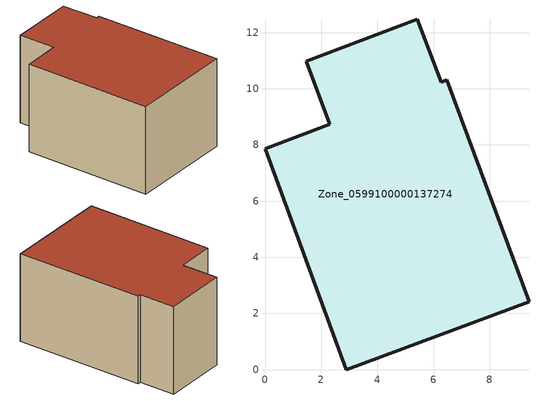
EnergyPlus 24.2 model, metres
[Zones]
Zone_0599100000137274
 floor ground (C_G): 9.4,2.42 2.88,0 0,7.87 2.31,8.74 1.46,10.98 5.42,12.47 6.27,10.24 6.47,10.31 z0
 wall outside (C_F): 6.27,10.24 5.42,12.47 1.46,10.98 2.31,8.74 0,7.87 2.88,0 9.4,2.42 6.47,10.31 6.27,10.24 z0:5.82
 roof outside (C_R): 9.4,2.42 6.47,10.31 6.27,10.24 5.42,12.47 1.46,10.98 2.31,8.74 0,7.87 2.88,0 z5.82
[BUILDING]
Pand.0599100000137274: North Axis=0; Terrain=City; Loads Convergence Tolerance Value=0.04; Temperature Convergence Tolerance Value=0.4; Solar Distribution=FullExterior; Maximum Number of Warmup Days=25; Minimum Number of Warmup Days=1
[Site:Location]
Rotterdam.The.Hague.AP_ZH_NLD Design_Conditions: Latitude=51.96; Longitude=4.45; Time Zone=1; Elevation=-4.5
[SITE:GROUNDTEMPERATURE:BUILDINGSURFACE]
18, 18, 18, 18, 18, 18, 18, 18, 18, 18, 18, 18
[MATERIAL] Thermal Absorptance=0.9; Solar Absorptance=0.7; Visible Absorptance=0.7
Name | Roughness | Thickness | Conductivity | Density | Specific Heat
G.TI.1946 | MediumSmooth | 0.15 | 1 | 540 | 1210
F.TI.1946 | Rough | 0.3 | 0.857143 | 1920 | 840
R.TI.1946 | MediumRough | 0.2 | 0.1 | 1500 | 1000
[CONSTRUCTION]
C_G: G.TI.1946
C_F: F.TI.1946
C_R: R.TI.1946
[ZONE]
Zone_0599100000137274: Type=1; Multiplier=1; Ceiling Height=Autocalculate; Volume=Autocalculate; Floor Area=autocalculate; Part of Total Floor Area=Yes
[ZONEINFILTRATION:DESIGNFLOWRATE]
Infil_Zone_0599100000137274: Zone or ZoneList or Space or SpaceList=Zone_0599100000137274; Schedule=AlwaysOn; Design Flow Rate Calculation Method=Flow/Area; Flow Rate per Floor Area=0.003; Constant Term Coefficient=1; Temperature Term Coefficient=0; Velocity Term Coefficient=0; Velocity Squared Term Coefficient=0
[HVACTEMPLATE:ZONE:IDEALLOADSAIRSYSTEM]
Zone_0599100000137274: Maximum Heating Supply Air Temperature=50; Minimum Cooling Supply Air Temperature=13; Maximum Heating Supply Air Humidity Ratio=0.0156; Minimum Cooling Supply Air Humidity Ratio=0.0077; Heating Limit=NoLimit; Cooling Limit=NoLimit; Dehumidification Control Type=ConstantSensibleHeatRatio; Cooling Sensible Heat Ratio=0.7; Dehumidification Setpoint=60; Humidification Control Type=None; Humidification Setpoint=30; Outdoor Air Method=None; Outdoor Air Flow Rate per Person=0.00944; Outdoor Air Flow Rate per Zone Floor Area=0; Outdoor Air Flow Rate per Zone=0; Demand Controlled Ventilation Type=None; Outdoor Air Economizer Type=NoEconomizer; Heat Recovery Type=None; Sensible Heat Recovery Effectiveness=0.7; Latent Heat Recovery Effectiveness=0.65
[ZONECONTROL:THERMOSTAT]
ThermostatControl_Zone_0599100000137274: Zone or ZoneList=Zone_0599100000137274; Control Type Schedule=DualSetpointControlType; Control 1=Thermostat_Zone_0599100000137274; Temperature Difference Between Cutout And Setpoint=0
[THERMOSTATSETPOINT:DUALSETPOINT]
Thermostat_Zone_0599100000137274: Heating Setpoint Temperature Schedule=HeatingSetpoint_Zone_0599100000137274; Cooling Setpoint Temperature Schedule=CoolingSetpoint_Zone_0599100000137274
[SCHEDULE:COMPACT]
HeatingSetpoint_Zone_0599100000137274: Through: 12/31, For: AllDays, Until: 24:00, 21
CoolingSetpoint_Zone_0599100000137274: Through: 12/31, For: AllDays, Until: 24:00, 24
DualSetpointControlType: Through: 12/31, For: AllDays, Until: 24:00, 4
AlwaysOn: Through: 12/31, For: AllDays, Until: 24:00, 1
